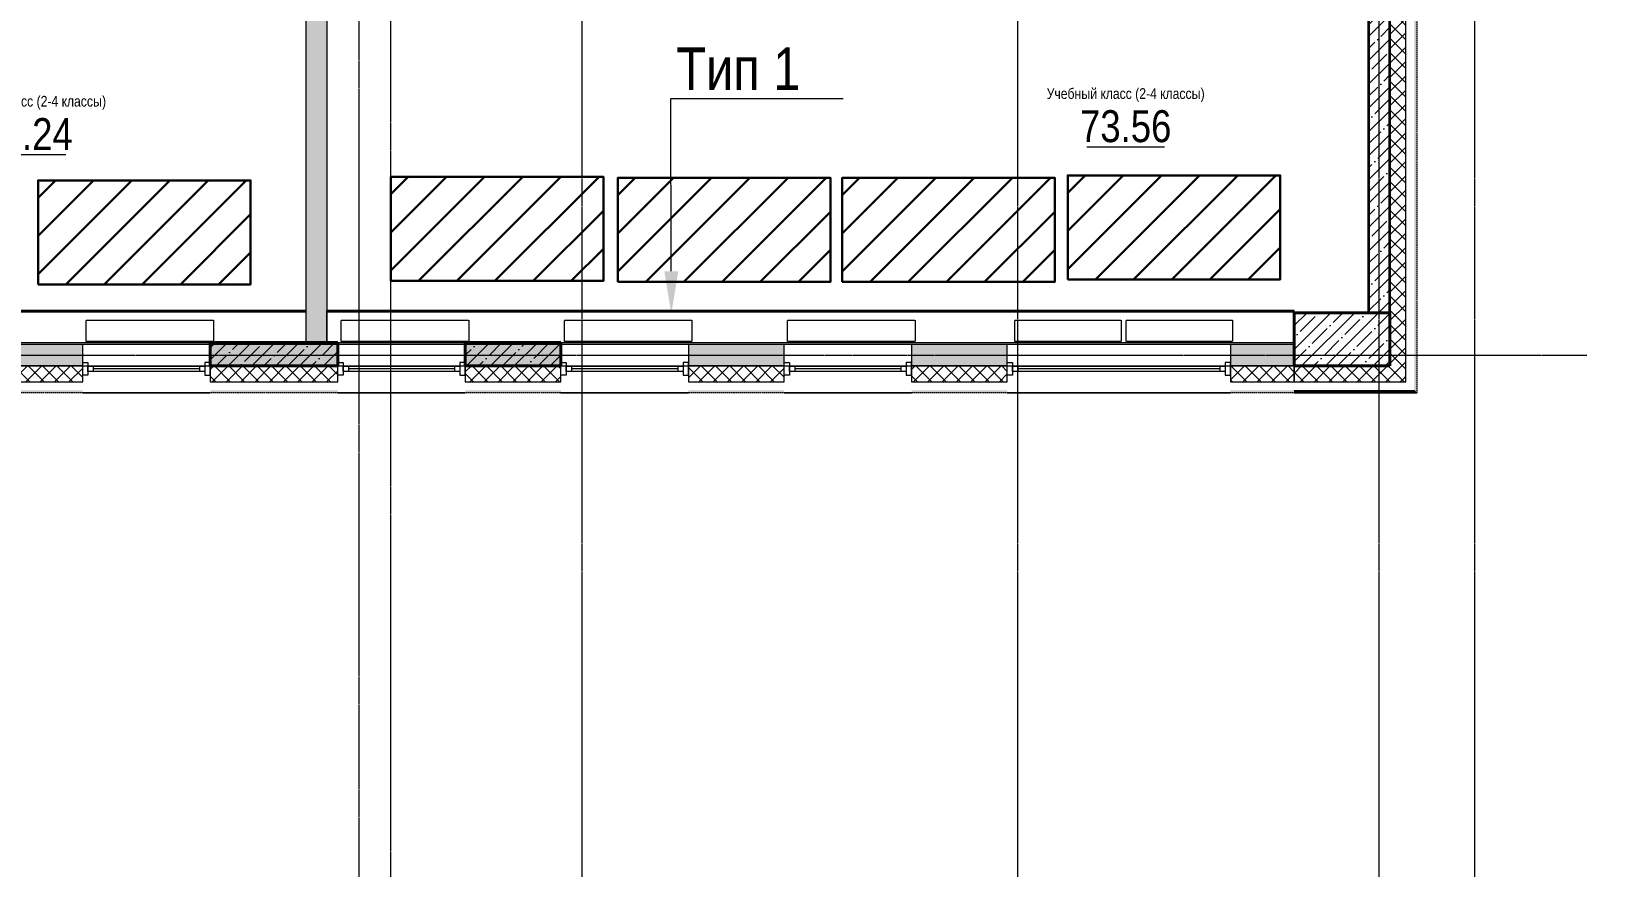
# Model space of a CAD drawing. Header units: millimetres. Extents: x -231292 to 573618, y -153144 to 564035.
# Drawn here: x 23803 to 38696, y 21919 to 29775 of the extents above; entities that cross this region are included whole.
import ezdxf
from ezdxf import colors
from ezdxf.entities.mleader import LeaderData, LeaderLine
from ezdxf.enums import TextEntityAlignment as Align
from ezdxf.math import Vec2, Vec3

# ---------------------------------------------------------------- set-up
doc = ezdxf.new("R2010")
doc.units = ezdxf.units.MM
for name, pattern in [('CENTER2', [28.575, 19.05, -3.175, 3.175, -3.175]), ('DASHED', [19.05, 12.7, -6.35]), ('HIDDEN2', [4.7625, 3.175, -1.5875])]:
    doc.linetypes.add(name, pattern=pattern)
doc.layers.get('Defpoints').update_dxf_attribs({"color": 250})
for name, color, linetype, lineweight in [('10.3) строит. леса', 20, 'Continuous', 30), ('A-AREA', 250, 'Continuous', 15), ('A-Wall_Материал_Газоблок_Контур', 250, 'Continuous', 0), ('АР_Колонны', 250, 'Continuous', 35), ('АР_Окна', 250, 'Continuous', 5), ('АР_Отопительные приборы', 250, 'HIDDEN2', 0), ('АР_площадь пом', 250, 'Continuous', 5), ('АР_Стены ЖБ', 250, 'Continuous', 35), ('АР_Стены ПЕНОблок', 250, 'Continuous', 20), ('АР_Утеплитель', 250, 'Continuous', 0), ('АР_Штриховка', 250, 'Continuous', 0), ('Зашивка радиаторов тип 1 (фанера и МДФ)', 250, 'Continuous', 0), ('КМ_Фахверки', 250, 'Continuous', 80), ('Размеры зашивки ГКЛ', 250, 'Continuous', 0), ('РД_Оси_100', 250, 'Continuous', 0)]:
    doc.layers.add(name, color=color, linetype=linetype, lineweight=lineweight)
doc.layers.add('АР_Делит', color=250, linetype='Continuous', lineweight=0, plot=False)
doc.styles.add('style1', font='ARIALN.TTF')
pattern_1 = [(45, (8883.4, 13229.69), (-112.2532, 112.2532), []), (45, (8995.66, 13229.69), (-112.2532, 112.2532), [198.4375, -39.6875, 0, -39.6875])]

# ---------------------------------------------------------------- blocks, each defined once
blk = doc.blocks.new('СОШ_2200_АР_ОСИ_М100_28.05.24')
at = {"layer": 'АР_Делит', "color": 5, "linetype": 'DASHED'}
blk.add_lwpolyline([(114955, 135155), (114955, -355), (93595.036, -355), (93595.036, 13855), (94145, 13855), (94145, 68320), (66055, 68320), (66055, 13857.73), (83455, 13857.73), (83455, -355), (45245, -355), (45245, 13145), (44695, 13145), (44695, 26755), (45245, 26755), (45245, 68320), (20455, 68320), (20455, 26755), (27955, 26755), (27955, 13145), (-355, 13145), (-355, 100855)], dxfattribs=at)
at = {"layer": 'РД_Оси_100', "linetype": 'CENTER2'}
for p, q in [((20100, -6155), (20100, 139938.679)), ((27600, -6155), (27600, 139938.679)), ((-5954.958, 13500), (29555, 13500))]:
    blk.add_line(p, q, dxfattribs=at)
at = {"layer": 'РД_Оси_100', "color": 1, "linetype": 'CENTER2'}
blk.add_line((24200, -6155), (24200, 139938.679), dxfattribs=at)
at = {"layer": 'РД_Оси_100', "linetype": 'CENTER2'}
for points in [[(17850, 139938.679), (18000, 139538.679), (18000, -6194.092)], [(18300, -6196.31), (18300, 139538.679), (18450, 139938.679)], [(28500, -6155), (28500, 139938.679)]]:
    blk.add_lwpolyline(points, dxfattribs=at)
blk = doc.blocks.new('MOK-МаркаПомещения1')
at = {"layer": 'A-AREA', "color": 0}
blk.add_line((-3.65, -1.94), (3.65, -1.94), dxfattribs=at)
at = {"layer": 'A-AREA', "color": 0, "style": 'style1'}
blk.add_attdef('АР-ПОМЕЩЕНИЕ:ПЛОЩАДЬ', text='', height=3, dxfattribs=at).set_placement((0, 0), align=Align.MIDDLE)
at = {"layer": 'Defpoints', "style": 'style1', "flags": 8}
blk.add_attdef('АР-ПОМЕЩЕНИЕ:НАИМЕНОВАНИЕ', text='', height=1, dxfattribs=at).set_placement((0, 2.96), align=Align.MIDDLE)

msp = doc.modelspace()

# ---------------------------------------------------------------- hatches: boundary and pattern name
at = {"layer": '10.3) строит. леса'}
h = msp.add_hatch(dxfattribs=at)
h.set_pattern_fill('ANSI31', color=256, scale=80)
h.set_pattern_definition([(45, (24304, 173414.36), (-179.60512, 179.60512), [])])
h.paths.add_polyline_path([(23863.763, 27395.862), (25863.763, 27395.862), (25863.763, 28375.862), (23863.763, 28375.862)])
h = msp.add_hatch(dxfattribs=at)
h.set_pattern_fill('ANSI31', color=256, scale=80)
h.set_pattern_definition([(45, (27623.63, 173447.37), (-179.60512, 179.60512), [])])
h.paths.add_polyline_path([(27183.403, 27428.874), (29183.403, 27428.874), (29183.403, 28408.874), (27183.403, 28408.874)])
h = msp.add_hatch(dxfattribs=at)
h.set_pattern_fill('ANSI31', color=256, scale=80)
h.set_pattern_definition([(45, (29760.32, 173437.97), (-179.60512, 179.60512), [])])
h.paths.add_polyline_path([(29320.087, 27419.469), (31320.087, 27419.469), (31320.087, 28399.469), (29320.087, 28399.469)])
h = msp.add_hatch(dxfattribs=at)
h.set_pattern_fill('ANSI31', color=256, scale=80)
h.set_pattern_definition([(45, (31871.2, 173437.97), (-179.60512, 179.60512), [])])
h.paths.add_polyline_path([(31430.983, 27419.469), (33430.983, 27419.469), (33430.983, 28399.469), (31430.983, 28399.469)])
h = msp.add_hatch(dxfattribs=at)
h.set_pattern_fill('ANSI31', color=256, scale=80)
h.set_pattern_definition([(45, (33992.32, 173461.14), (-179.60512, 179.60512), [])])
h.paths.add_polyline_path([(33552.086, 27442.64), (35552.086, 27442.64), (35552.086, 28422.64), (33552.086, 28422.64)])
at = {"layer": 'АР_Штриховка', "linetype": 'Continuous', "lineweight": 0}
h = msp.add_hatch(dxfattribs=at)
h.set_pattern_fill('ANSI37', color=256, scale=30, angle=-360, style=0)
h.set_pattern_definition([(45, (8883.4, 13229.69), (-67.35192, 67.35192), []), (135, (8883.4, 13229.69), (-67.35192, -67.35192), [])])
h.paths.add_polyline_path([(36733.403, 39229.686), (36583.403, 39229.686), (36583.403, 26629.686), (36733.403, 26479.686)], flags=0)
h = msp.add_hatch(dxfattribs=at)
h.set_pattern_fill('_U', color=256, angle=-360, style=0, pattern_type=0)
h.set_pattern_definition([(7e-12, (8883.4027, 13229.6861), (-1e-17, 1), [])])
h.paths.add_polyline_path([(36838.403, 39229.686), (36813.403, 39229.686), (36813.403, 26399.686), (36838.403, 26374.686)], flags=0)
h = msp.add_hatch(dxfattribs=at)
h.set_pattern_fill('AR-CONC', color=256, angle=45, style=0)
h.set_pattern_definition([(95, (8883.4, 13229.69), (140.09465, 117.5534), [19.05, -209.55]), (40, (8883.4, 13229.69), (-160.0185, 110.1767), [15.24, -167.6406]), (145.45144, (8895.08, 13239.48), (-19.9238, 227.7301), [16.19, -178.0902]), (91.1842, (8847.48, 13265.6), (221.4102, 161.9534), [28.575, -314.325]), (141.6356, (8865.93, 13279.1), (-7.0866, 342.8268), [24.285, -267.1356]), (36.1842, (8847.48, 13265.6), (-7.0866, 342.8268), [22.86, -251.4597]), (66, (8874.42, 13274.59), (179.52, 34.89515), [19.05, -209.55]), (11, (8874.42, 13274.59), (-86.5399, 173.9412), [15.24, -167.64]), (116.45145, (8889.38, 13277.5), (92.98, 208.8363), [16.19, -178.0899]), (82.5, (8883.4, 13229.686), (-57.60547, 61.97341), [0, -165.608, 0, -170.18, 0, -168.275]), (52.5, (8883.4, 13229.69), (-23.58973, 118.087), [0, -97.028, 0, -161.798, 0, -64.135]), (12.5, (8843.35, 13189.634), (99.92786, 91.8262), [0, -63.5, 0, -198.12, 0, -262.89]), (2.5, (8825.39, 13171.67), (86.7639, 122.7224), [0, -82.55, 0, -131.572, 0, -186.69])])
h.paths.add_polyline_path([(26383.403, 26849.686), (26583.403, 26849.686), (26583.403, 34429.686), (26383.403, 34429.686)], flags=0)
at = {"layer": 'АР_Штриховка', "linetype": 'Continuous', "lineweight": 5}
h = msp.add_hatch(dxfattribs=at)
h.set_pattern_fill('ANSI35', color=256, scale=25, angle=-360, style=0)
h.set_pattern_definition([(45, (8883.4, 13229.69), (-112.2532, 112.2532), []), (45, (8995.66, 13229.69), (-112.2532, 112.2532), [198.4375, -39.6875, 0, -39.6875])])
h.paths.add_polyline_path([(36583.403, 34429.686), (36383.403, 34429.686), (36383.403, 27129.686), (36583.403, 27129.686)], flags=0)
h = msp.add_hatch(dxfattribs=at)
h.set_pattern_fill('ANSI35', color=256, scale=25, style=0)
h.set_pattern_definition(pattern_1)
h.paths.add_polyline_path([(36583.403, 26629.686), (36583.403, 27129.686), (35683.403, 27129.686), (35683.403, 26629.686)], flags=0)
at = {"layer": 'АР_Штриховка', "linetype": 'Continuous', "lineweight": 0}
h = msp.add_hatch(dxfattribs=at)
h.set_pattern_fill('AR-CONC', color=256, angle=-360, style=0)
h.set_pattern_definition([(50, (8883.4, 13229.69), (182.1847, -15.9391), [19.05, -209.55]), (355, (8883.4, 13229.69), (-35.2434, 191.0568), [15.24, -167.6406]), (100.45144, (8898.58, 13228.36), (146.9412, 175.1178), [16.19, -178.0902]), (46.1842, (8883.4, 13280.49), (271.079, -42.0423), [28.575, -314.325]), (96.6356, (8906, 13276.98), (237.4041, 247.4261), [24.285, -267.1356]), (351.1842, (8883.4, 13280.5), (237.4041, 247.426), [22.86, -251.4597]), (21, (8908.8, 13267.79), (151.6144, -102.2652), [19.05, -209.55]), (326, (8908.8, 13267.79), (61.802, 184.188), [15.24, -167.64]), (71.45145, (8921.44, 13259.26), (213.4164, 81.9228), [16.19, -178.0899]), (37.5, (8883.4, 13229.686), (3.0886, 84.55504), [0, -165.608, 0, -170.18, 0, -168.275]), (7.5, (8883.4, 13229.69), (66.81966, 100.18057), [0, -97.028, 0, -161.798, 0, -64.135]), (327.5, (8826.76, 13229.686), (135.5906, -5.72874), [0, -63.5, 0, -198.12, 0, -262.89]), (317.5, (8801.36, 13229.69), (148.1292, 25.4265), [0, -82.55, 0, -131.572, 0, -186.69])])
h.paths.add_polyline_path([(35683.403, 26629.686), (35683.403, 26829.686), (35083.403, 26829.686), (35083.403, 26629.686)], flags=0)
h.paths.add_polyline_path([(32983.403, 26629.686), (32983.403, 26829.686), (32083.403, 26829.686), (32083.403, 26629.686)], flags=0)
h.paths.add_polyline_path([(30883.403, 26629.686), (30883.403, 26829.686), (29983.403, 26829.686), (29983.403, 26629.686)], flags=0)
h.paths.add_polyline_path([(28783.403, 26629.686), (28783.403, 26829.686), (27883.403, 26829.686), (27883.403, 26629.686)], flags=0)
h.paths.add_polyline_path([(26683.403, 26629.686), (26683.403, 26829.686), (25483.403, 26829.686), (25483.403, 26629.686)], flags=0)
h.paths.add_polyline_path([(24283.403, 26629.686), (24283.403, 26829.686), (23383.401, 26829.686), (23383.401, 26629.686)], flags=0)
h.paths.add_polyline_path([(22183.401, 26629.686), (22183.401, 26829.686), (20683.403, 26829.686), (20683.403, 26629.686)], flags=0)
h.paths.add_polyline_path([(17083.403, 26629.686), (17083.403, 26829.686), (16783.403, 26829.686), (16783.403, 26629.686)], flags=0)
at = {"layer": 'АР_Штриховка', "linetype": 'Continuous', "lineweight": 5}
h = msp.add_hatch(dxfattribs=at)
h.set_pattern_fill('ANSI35', color=256, scale=25, style=0)
h.set_pattern_definition(pattern_1)
h.paths.add_polyline_path([(26683.403, 26629.686), (26683.403, 26849.686), (25483.403, 26849.686), (25483.403, 26629.686)], flags=0)
h = msp.add_hatch(dxfattribs=at)
h.set_pattern_fill('ANSI35', color=256, scale=25, style=0)
h.set_pattern_definition(pattern_1)
h.paths.add_polyline_path([(28783.403, 26629.686), (28783.403, 26849.686), (27883.403, 26849.686), (27883.403, 26629.686)], flags=0)
at = {"layer": 'АР_Штриховка', "linetype": 'Continuous', "lineweight": 0}
h = msp.add_hatch(dxfattribs=at)
h.set_pattern_fill('ANSI37', color=256, scale=30, angle=-360, style=0)
h.set_pattern_definition([(45, (8883.4, 13229.69), (-67.35192, 67.35192), []), (135, (8883.4, 13229.69), (-67.35192, -67.35192), [])])
h.paths.add_polyline_path([(35683.403, 26479.686), (35683.403, 26629.686), (35083.403, 26629.686), (35083.403, 26479.686)], flags=0)
h.paths.add_polyline_path([(32983.403, 26479.686), (32983.403, 26629.686), (32083.403, 26629.686), (32083.403, 26479.686)], flags=0)
h.paths.add_polyline_path([(30883.403, 26479.686), (30883.403, 26629.686), (29983.403, 26629.686), (29983.403, 26479.686)], flags=0)
h.paths.add_polyline_path([(28783.403, 26479.686), (28783.403, 26629.686), (27883.403, 26629.686), (27883.403, 26479.686)], flags=0)
h.paths.add_polyline_path([(26683.403, 26479.686), (26683.403, 26629.686), (25483.403, 26629.686), (25483.403, 26479.686)], flags=0)
h.paths.add_polyline_path([(24283.403, 26479.686), (24283.403, 26629.686), (23383.401, 26629.686), (23383.401, 26479.686)], flags=0)
h.paths.add_polyline_path([(22183.401, 26479.686), (22183.401, 26629.686), (20683.403, 26629.686), (20683.403, 26479.686)], flags=0)
h.paths.add_polyline_path([(17083.403, 26479.686), (17083.403, 26629.686), (16783.403, 26629.686), (16783.403, 26479.686)], flags=0)
h = msp.add_hatch(dxfattribs=at)
h.set_pattern_fill('ANSI37', color=256, scale=30, style=0)
h.set_pattern_definition([(45, (8883.4, 13229.69), (-67.35192, 67.35192), []), (135, (8883.4, 13229.69), (-67.35192, -67.35192), [])])
h.paths.add_polyline_path([(36733.403, 26479.686), (36583.403, 26629.686), (35683.403, 26629.686), (35683.403, 26479.686)], flags=0)
h = msp.add_hatch(dxfattribs=at)
h.set_pattern_fill('_U', color=256, angle=-360, style=0, pattern_type=0)
h.set_pattern_definition([(8e-15, (8883.4027, 13229.6861), (-4e-16, 1), [])])
h.paths.add_polyline_path([(35683.403, 26374.686), (35683.403, 26399.686), (35083.403, 26399.686), (35083.403, 26374.686)], flags=0)
h.paths.add_polyline_path([(32983.403, 26374.686), (32983.403, 26399.686), (32083.403, 26399.686), (32083.403, 26374.686)], flags=0)
h.paths.add_polyline_path([(30883.403, 26374.686), (30883.403, 26399.686), (29983.403, 26399.686), (29983.403, 26374.686)], flags=0)
h.paths.add_polyline_path([(28783.403, 26374.686), (28783.403, 26399.686), (27883.403, 26399.686), (27883.403, 26374.686)], flags=0)
h.paths.add_polyline_path([(26683.403, 26374.686), (26683.403, 26399.686), (25483.403, 26399.686), (25483.403, 26374.686)], flags=0)
h.paths.add_polyline_path([(24283.403, 26374.686), (24283.403, 26399.686), (23383.401, 26399.686), (23383.401, 26374.686)], flags=0)
h.paths.add_polyline_path([(22183.401, 26374.686), (22183.401, 26399.686), (20683.403, 26399.686), (20683.403, 26374.686)], flags=0)
h.paths.add_polyline_path([(17083.403, 26374.686), (17083.403, 26399.686), (16783.403, 26399.686), (16783.403, 26374.686)], flags=0)
h = msp.add_hatch(dxfattribs=at)
h.set_pattern_fill('_U', color=256, style=0, pattern_type=0)
h.set_pattern_definition([(360, (8883.4027, 13229.6861), (-1e-16, 1), [])])
h.paths.add_polyline_path([(36838.403, 26374.686), (36813.403, 26399.686), (35683.403, 26399.686), (35683.403, 26374.686)], flags=0)

# ---------------------------------------------------------------- linework, layer by layer
at = {"layer": '10.3) строит. леса'}
for points in [[(23863.763, 27395.862), (25863.763, 27395.862), (25863.763, 28375.862), (23863.763, 28375.862)], [(27183.403, 27428.874), (29183.403, 27428.874), (29183.403, 28408.874), (27183.403, 28408.874)], [(29320.087, 27419.469), (31320.087, 27419.469), (31320.087, 28399.469), (29320.087, 28399.469)], [(31430.983, 27419.469), (33430.983, 27419.469), (33430.983, 28399.469), (31430.983, 28399.469)], [(33552.086, 27442.64), (35552.086, 27442.64), (35552.086, 28422.64), (33552.086, 28422.64)]]:
    msp.add_lwpolyline(points, close=True, dxfattribs=at)
at = {"layer": 'A-Wall_Материал_Газоблок_Контур', "linetype": 'Continuous', "lineweight": 0}
for p, q in [((25483.403, 26829.686), (24283.403, 26829.686)), ((27883.403, 26829.686), (26683.403, 26829.686)), ((29983.403, 26829.686), (28783.403, 26829.686)), ((32083.403, 26829.686), (30883.403, 26829.686)), ((35083.403, 26829.686), (32983.403, 26829.686)), ((24283.403, 26374.686), (25483.403, 26374.686)), ((26683.403, 26374.686), (27883.403, 26374.686)), ((28783.403, 26374.686), (29983.403, 26374.686)), ((30883.403, 26374.686), (32083.403, 26374.686)), ((32983.403, 26374.686), (35083.403, 26374.686))]:
    msp.add_line(p, q, dxfattribs=at)
at = {"layer": 'АР_Колонны', "linetype": 'HIDDEN2', "lineweight": 25}
for p, q in [((35683.403, 27129.686), (36583.403, 27129.686)), ((35683.403, 26629.686), (35683.403, 27129.686)), ((36583.403, 27129.686), (36583.403, 26629.686)), ((25483.403, 26849.686), (26683.403, 26849.686)), ((25483.403, 26629.686), (25483.403, 26849.686)), ((26683.403, 26849.686), (26683.403, 26629.686)), ((27883.403, 26849.686), (28783.403, 26849.686)), ((27883.403, 26629.686), (27883.403, 26849.686)), ((28783.403, 26849.686), (28783.403, 26629.686)), ((26683.403, 26629.686), (25483.403, 26629.686)), ((28783.403, 26629.686), (27883.403, 26629.686)), ((36583.403, 26629.686), (35683.403, 26629.686))]:
    msp.add_line(p, q, dxfattribs=at)
at = {"layer": 'АР_Колонны', "linetype": 'Continuous', "lineweight": 35}
for p, q in [((35683.403, 26629.686), (35683.403, 27129.686)), ((35683.403, 27129.686), (36583.403, 27129.686)), ((36583.403, 26629.686), (36583.403, 27129.686)), ((25483.403, 26629.686), (25483.403, 26849.686)), ((25483.403, 26849.686), (26683.403, 26849.686)), ((26683.403, 26629.686), (26683.403, 26849.686)), ((27883.403, 26629.686), (27883.403, 26849.686)), ((27883.403, 26849.686), (28783.403, 26849.686)), ((28783.403, 26629.686), (28783.403, 26849.686)), ((25483.403, 26629.686), (26683.403, 26629.686)), ((27883.403, 26629.686), (28783.403, 26629.686)), ((35683.403, 26629.686), (36583.403, 26629.686))]:
    msp.add_line(p, q, dxfattribs=at)
at = {"layer": 'АР_Окна', "linetype": 'Continuous', "lineweight": 5}
for p, q in [((25483.403, 26829.686), (24283.403, 26829.686)), ((27883.403, 26829.686), (26683.403, 26829.686)), ((29983.403, 26829.686), (28783.403, 26829.686)), ((32083.403, 26829.686), (30883.403, 26829.686)), ((35083.403, 26829.686), (32983.403, 26829.686)), ((24383.403, 26627.186), (24383.403, 26577.186)), ((25383.403, 26602.186), (24383.403, 26602.186)), ((25383.403, 26627.186), (25383.403, 26577.186)), ((26783.403, 26627.186), (26783.403, 26577.186)), ((27783.403, 26602.186), (26783.403, 26602.186)), ((27783.403, 26627.186), (27783.403, 26577.186)), ((28883.403, 26627.186), (28883.403, 26577.186)), ((29883.403, 26602.186), (28883.403, 26602.186)), ((29883.403, 26627.186), (29883.403, 26577.186)), ((30983.403, 26627.186), (30983.403, 26577.186)), ((31983.403, 26602.186), (30983.403, 26602.186)), ((31983.403, 26627.186), (31983.403, 26577.186)), ((33083.403, 26627.186), (33083.403, 26577.186)), ((34983.403, 26602.186), (33083.403, 26602.186)), ((34983.403, 26627.186), (34983.403, 26577.186)), ((25483.403, 26374.686), (24283.403, 26374.686)), ((27883.403, 26374.686), (26683.403, 26374.686)), ((29983.403, 26374.686), (28783.403, 26374.686)), ((32083.403, 26374.686), (30883.403, 26374.686)), ((35083.403, 26374.686), (32983.403, 26374.686))]:
    msp.add_line(p, q, dxfattribs=at)
for points in [[(24333.403, 26542.186), (24283.403, 26542.186), (24283.403, 26662.186), (24333.403, 26662.186)], [(25433.403, 26542.186), (25483.403, 26542.186), (25483.403, 26662.186), (25433.403, 26662.186)], [(26733.403, 26542.186), (26683.403, 26542.186), (26683.403, 26662.186), (26733.403, 26662.186)], [(27833.403, 26542.186), (27883.403, 26542.186), (27883.403, 26662.186), (27833.403, 26662.186)], [(28833.403, 26542.186), (28783.403, 26542.186), (28783.403, 26662.186), (28833.403, 26662.186)], [(29933.403, 26542.186), (29983.403, 26542.186), (29983.403, 26662.186), (29933.403, 26662.186)], [(30933.403, 26542.186), (30883.403, 26542.186), (30883.403, 26662.186), (30933.403, 26662.186)], [(32033.403, 26542.186), (32083.403, 26542.186), (32083.403, 26662.186), (32033.403, 26662.186)], [(33033.403, 26542.186), (32983.403, 26542.186), (32983.403, 26662.186), (33033.403, 26662.186)], [(35033.403, 26542.186), (35083.403, 26542.186), (35083.403, 26662.186), (35033.403, 26662.186)], [(25433.403, 26627.186), (25433.403, 26577.186), (24333.403, 26577.186), (24333.403, 26627.186)], [(27833.403, 26627.186), (27833.403, 26577.186), (26733.403, 26577.186), (26733.403, 26627.186)], [(29933.403, 26627.186), (29933.403, 26577.186), (28833.403, 26577.186), (28833.403, 26627.186)], [(32033.403, 26627.186), (32033.403, 26577.186), (30933.403, 26577.186), (30933.403, 26627.186)], [(35033.403, 26627.186), (35033.403, 26577.186), (33033.403, 26577.186), (33033.403, 26627.186)]]:
    msp.add_lwpolyline(points, close=True, dxfattribs=at)
at = {"layer": 'АР_Отопительные приборы'}
for points in [[(24315.769, 27059.686), (25515.769, 27059.686), (25515.769, 26859.686), (24315.769, 26859.686)], [(26715.769, 27059.686), (27915.769, 27059.686), (27915.769, 26859.686), (26715.769, 26859.686)], [(28815.769, 27059.686), (30015.769, 27059.686), (30015.769, 26859.686), (28815.769, 26859.686)], [(30915.769, 27059.686), (32115.769, 27059.686), (32115.769, 26859.686), (30915.769, 26859.686)], [(33054.313, 27059.686), (34054.313, 27059.686), (34054.313, 26859.686), (33054.313, 26859.686)], [(34103.403, 27059.686), (35103.403, 27059.686), (35103.403, 26859.686), (34103.403, 26859.686)]]:
    msp.add_lwpolyline(points, close=True, dxfattribs=at)
at = {"layer": 'АР_Стены ЖБ', "linetype": 'Continuous', "lineweight": 35}
for p, q in [((36383.403, 34429.686), (36383.403, 27129.686)), ((36583.403, 27129.686), (36583.403, 34429.686)), ((36383.403, 27129.686), (36583.403, 27129.686))]:
    msp.add_line(p, q, dxfattribs=at)
at = {"layer": 'АР_Стены ЖБ', "linetype": 'Continuous', "lineweight": 40}
for p, q in [((36583.403, 27129.686), (35683.403, 27129.686)), ((35683.403, 27129.686), (35683.403, 26629.686)), ((36583.403, 26629.686), (36583.403, 27129.686)), ((26683.403, 26849.686), (25483.403, 26849.686)), ((25483.403, 26849.686), (25483.403, 26629.686)), ((26683.403, 26629.686), (26683.403, 26849.686)), ((28783.403, 26849.686), (27883.403, 26849.686)), ((27883.403, 26849.686), (27883.403, 26629.686)), ((28783.403, 26629.686), (28783.403, 26849.686)), ((25483.403, 26629.686), (26683.403, 26629.686)), ((27883.403, 26629.686), (28783.403, 26629.686)), ((35683.403, 26629.686), (36583.403, 26629.686))]:
    msp.add_line(p, q, dxfattribs=at)
at = {"layer": 'АР_Стены ПЕНОблок', "linetype": 'Continuous', "lineweight": 20}
for p, q in [((26383.403, 34429.686), (26383.403, 26849.686)), ((26583.403, 26849.686), (26583.403, 34429.686)), ((24283.403, 26829.686), (23383.401, 26829.686)), ((24283.403, 26629.686), (24283.403, 26829.686)), ((26683.403, 26829.686), (25483.403, 26829.686)), ((25483.403, 26829.686), (25483.403, 26629.686)), ((26383.403, 26849.686), (26583.403, 26849.686)), ((26683.403, 26629.686), (26683.403, 26829.686)), ((28783.403, 26829.686), (27883.403, 26829.686)), ((27883.403, 26829.686), (27883.403, 26629.686)), ((28783.403, 26629.686), (28783.403, 26829.686)), ((30883.403, 26829.686), (29983.403, 26829.686)), ((29983.403, 26829.686), (29983.403, 26629.686)), ((30883.403, 26629.686), (30883.403, 26829.686)), ((32983.403, 26829.686), (32083.403, 26829.686)), ((32083.403, 26829.686), (32083.403, 26629.686)), ((32983.403, 26629.686), (32983.403, 26829.686)), ((35683.403, 26829.686), (35083.403, 26829.686)), ((35083.403, 26829.686), (35083.403, 26629.686)), ((35683.403, 26629.686), (35683.403, 26829.686)), ((23383.401, 26629.686), (24283.403, 26629.686)), ((25483.403, 26629.686), (26683.403, 26629.686)), ((27883.403, 26629.686), (28783.403, 26629.686)), ((29983.403, 26629.686), (30883.403, 26629.686)), ((32083.403, 26629.686), (32983.403, 26629.686)), ((35083.403, 26629.686), (35683.403, 26629.686))]:
    msp.add_line(p, q, dxfattribs=at)
at = {"layer": 'АР_Утеплитель', "linetype": 'Continuous', "lineweight": 0}
for p, q in [((36583.403, 39229.686), (36583.403, 26629.686)), ((36733.403, 26479.686), (36733.403, 39229.686)), ((24283.403, 26629.686), (23383.401, 26629.686)), ((24283.403, 26479.686), (24283.403, 26629.686)), ((26683.403, 26629.686), (25483.403, 26629.686)), ((25483.403, 26629.686), (25483.403, 26479.686)), ((26683.403, 26479.686), (26683.403, 26629.686)), ((28783.403, 26629.686), (27883.403, 26629.686)), ((27883.403, 26629.686), (27883.403, 26479.686)), ((28783.403, 26479.686), (28783.403, 26629.686)), ((30883.403, 26629.686), (29983.403, 26629.686)), ((29983.403, 26629.686), (29983.403, 26479.686)), ((30883.403, 26479.686), (30883.403, 26629.686)), ((32983.403, 26629.686), (32083.403, 26629.686)), ((32083.403, 26629.686), (32083.403, 26479.686)), ((32983.403, 26479.686), (32983.403, 26629.686)), ((35683.403, 26629.686), (35083.403, 26629.686)), ((35083.403, 26629.686), (35083.403, 26479.686)), ((35683.403, 26479.686), (35683.403, 26629.686)), ((36583.403, 26629.686), (35683.403, 26629.686)), ((35683.403, 26629.686), (35683.403, 26479.686)), ((23383.401, 26479.686), (24283.403, 26479.686)), ((25483.403, 26479.686), (26683.403, 26479.686)), ((27883.403, 26479.686), (28783.403, 26479.686)), ((29983.403, 26479.686), (30883.403, 26479.686)), ((32083.403, 26479.686), (32983.403, 26479.686)), ((35083.403, 26479.686), (35683.403, 26479.686)), ((35683.403, 26479.686), (36733.403, 26479.686))]:
    msp.add_line(p, q, dxfattribs=at)
at = {"layer": 'Зашивка радиаторов тип 1 (фанера и МДФ)', "linetype": 'Continuous', "lineweight": 0}
for p, q in [((26385.182, 27149.686), (16783.403, 27149.686)), ((26385.182, 27137.186), (16783.403, 27137.186)), ((16783.403, 27137.186), (26385.182, 27137.186)), ((26385.182, 26849.686), (26385.182, 27149.686)), ((26581.624, 26849.686), (26581.624, 27149.686)), ((35683.403, 27149.686), (26581.624, 27149.686)), ((35683.403, 27137.186), (26581.624, 27137.186)), ((26581.624, 27137.186), (35683.403, 27137.186)), ((35683.403, 27137.186), (35683.403, 27149.686)), ((35683.403, 26849.686), (35683.403, 27137.186)), ((16783.403, 26849.686), (26385.182, 26849.686)), ((26581.624, 26849.686), (35683.403, 26849.686))]:
    msp.add_line(p, q, dxfattribs=at)
at = {"layer": 'КМ_Фахверки', "lineweight": 5}
msp.add_lwpolyline([(79583.403, 81804.686), (103283.403, 81804.103), (103283.403, 13129.686), (123583.403, 13129.686), (123583.371, 148129.686), (81883.406, 148129.686), (81883.406, 142129.686), (46283.403, 142129.686), (46283.403, 113829.686), (8783.403, 113829.686), (8783.403, 26629.686), (36583.403, 26629.686), (36583.403, 39729.686), (29083.403, 39729.686), (29083.403, 81804.686), (54383.403, 81804.686), (54383.403, 13129.686), (92083.403, 13129.686), (92083.403, 26829.686), (74683.402, 26829.694), (74683.401, 81804.686), (79584.99, 81804.686)], dxfattribs=at)

# ---------------------------------------------------------------- block references
at = {"layer": 'АР_площадь пом', "linetype": 'Continuous', "lineweight": 5}
ref = msp.add_blockref('MOK-МаркаПомещения1', (34097.894, 28885.812), dxfattribs=dict(at, xscale=100, yscale=100, zscale=100))
ref.add_attrib('АР-ПОМЕЩЕНИЕ:НАИМЕНОВАНИЕ', 'Учебный класс (2-4 классы)', dxfattribs={"layer": 'Defpoints', "height": 100, "style": 'style1'}).set_placement((34097.894, 29181.375), align=Align.MIDDLE)
ref.add_attrib('АР-ПОМЕЩЕНИЕ:ПЛОЩАДЬ', '73.56', dxfattribs={"layer": 'A-AREA', "color": 0, "height": 300, "style": 'style1'}).set_placement((34097.894, 28885.812), align=Align.MIDDLE)
ref = msp.add_blockref('MOK-МаркаПомещения1', (23760.148, 28813.578), dxfattribs=dict(at, xscale=100, yscale=100, zscale=100))
ref.add_attrib('АР-ПОМЕЩЕНИЕ:НАИМЕНОВАНИЕ', 'Учебный класс (2-4 классы)', dxfattribs={"layer": 'Defpoints', "height": 100, "style": 'style1'}).set_placement((23760.148, 29109.141), align=Align.MIDDLE)
ref.add_attrib('АР-ПОМЕЩЕНИЕ:ПЛОЩАДЬ', '72.24', dxfattribs={"layer": 'A-AREA', "color": 0, "height": 300, "style": 'style1'}).set_placement((23760.148, 28813.578), align=Align.MIDDLE)
at = {"layer": 'РД_Оси_100'}
msp.add_blockref('СОШ_2200_АР_ОСИ_М100_28.05.24', (8883.403, 13229.686), dxfattribs=at)

# ---------------------------------------------------------------- leaders
at = {"layer": 'Размеры зашивки ГКЛ'}
ml = msp.add_multileader_mtext('Standard', dxfattribs=at)
ml.set_content('\\pxsm1;Тип 1 ', color=(0, 0, 138), style='style1')
ml.set_leader_properties(color=256, linetype='ByLayer', lineweight=9)
ml.build(insert=Vec2(0, 0))
ml.multileader.update_dxf_attribs({"has_dogleg": 0, "text_left_attachment_type": 6, "text_right_attachment_type": 6, "text_bottom_attachment_type": 10, "dogleg_length": 25, "arrow_head_size": 400})
ctx = ml.context
ctx.base_point, ctx.char_height, ctx.arrow_head_size, ctx.landing_gap_size, ctx.plane_origin = Vec3(29819.293, 29146.208), 400, 400, 50, Vec3(22960.105, 36116.772)
ctx.left_attachment, ctx.right_attachment, ctx.top_attachment = 6, 6, 10
notes = []
notes.append((ctx, [(0, (1, 1, 0), (29794.293, 29146.208), (1, 0), 25, [(1, [(29822.71, 27120.294)], 0, [])])]))
ctx.mtext.insert, ctx.mtext.width, ctx.mtext.defined_height, ctx.mtext.line_spacing_factor, ctx.mtext.flow_direction = Vec3(29869.293, 29626.208), 1668.44707, 600, 0.3, 5
for ctx, leaders in notes:
    for number, flags, end, landing, length, lines in leaders:
        leader = LeaderData()
        leader.index, (leader.has_last_leader_line, leader.has_dogleg_vector, leader.attachment_direction) = number, flags
        leader.last_leader_point, leader.dogleg_vector, leader.dogleg_length = Vec3(end), Vec3(landing), length
        for number, points, colour, breaks in lines:
            line = LeaderLine()
            line.index, line.vertices, line.color, line.breaks = number, Vec3.list(points), colors.encode_raw_color(colour), breaks
            leader.lines.append(line)
        ctx.leaders.append(leader)

doc.saveas('drawing.dxf')
